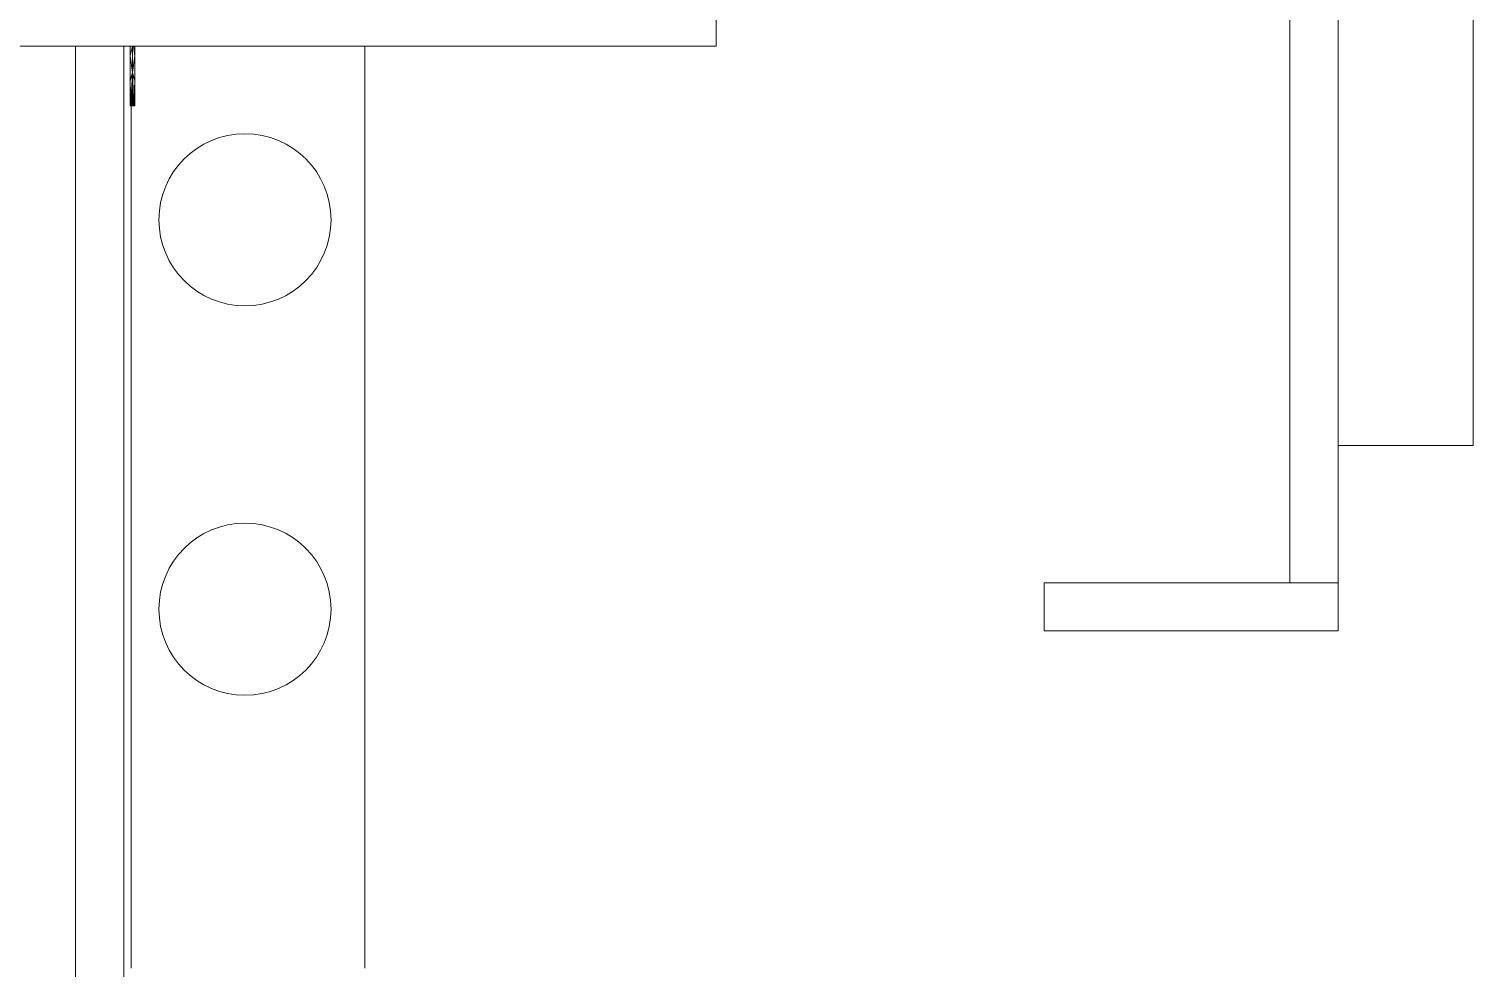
# Model space of a CAD drawing. Header units: inches. Extents: x 19712 to 27543, y -26063 to -18659.
# Drawn here: x 25511.5 to 25661.4, y -22519.3 to -22421.8 of the extents above; entities that cross this region are included whole.
import ezdxf

# ---------------------------------------------------------------- set-up
doc = ezdxf.new("R2010")
doc.units = ezdxf.units.IN
doc.header["$MEASUREMENT"] = 0
for name, color, linetype, lineweight in [('A-GENM', 13, 'Continuous', 9), ('A-WALL', 113, 'Continuous', 9), ('I-FURN', 30, 'Continuous', 9)]:
    doc.layers.add(name, color=color, linetype=linetype, lineweight=lineweight)

# ---------------------------------------------------------------- blocks, each defined once
blk = doc.blocks.new('Furniture 2-Fur_ - Phase 10')
at = {"layer": 'I-FURN', "color": 7}
for p, q in [((25661.39, -22465.05), (25661.39, -22368.68)), ((25647.39, -22465.05), (25661.39, -22465.05))]:
    blk.add_line(p, q, dxfattribs=at)
blk = doc.blocks.new('Vanity Counter _ - Phase 10')
at = {"layer": 'I-FURN', "color": 7}
for p, q in [((25546.39, -22519.3), (25546.39, -22423.63)), ((25522.14, -22519.3), (25522.14, -22429.81))]:
    blk.add_line(p, q, dxfattribs=at)
for centre, start, end in [((25533.96, -22441.63), 90, 270), ((25533.96, -22441.63), 270, 90), ((25533.96, -22482.05), 90, 270), ((25533.96, -22482.05), 270, 90)]:
    blk.add_arc(centre, 8.93, start, end, dxfattribs=at)
blk = doc.blocks.new('Drinking_Founta_ - Phase 10')
at = {"layer": 'A-GENM'}
for p, q in [((26.74, 6.68), (26.5, 5.7)), ((26.5, 5.7), (26.5, 6.68)), ((26.75, 6.68), (26.75, 3.96)), ((27, 5.7), (26.86, 6.68)), ((27, 5.7), (27, 6.68)), ((26.5, 5.7), (26.5, 3.1)), ((26.75, 3.96), (26.5, 5.7)), ((26.75, 3.96), (27, 5.7)), ((27, 5.7), (27, 3.1)), ((26.5, 3.1), (26.75, 3.96)), ((26.53, 0.5), (26.5, 3.1)), ((26.5, 3.1), (26.51, 0.5)), ((26.5, 3.1), (26.5, 0.5)), ((26.57, 0.5), (26.5, 3.1)), ((26.75, 3.96), (26.57, 0.5)), ((26.75, 3.96), (26.62, 0.5)), ((26.69, 0.5), (26.75, 3.96)), ((27, 3.1), (26.75, 3.96)), ((26.75, 3.96), (26.88, 0.5)), ((26.81, 0.5), (26.75, 3.96)), ((26.75, 3.96), (26.75, 0.5)), ((27, 3.1), (26.88, 0.5)), ((26.93, 0.5), (27, 3.1)), ((26.97, 0.5), (27, 3.1)), ((27, 3.1), (26.99, 0.5)), ((27, 0.5), (27, 3.1)), ((26.51, 0.5), (26.53, 0.5)), ((26.57, 0.5), (26.53, 0.5)), ((26.62, 0.5), (26.57, 0.5)), ((26.62, 0.5), (26.69, 0.5)), ((26.69, 0.5), (26.75, 0.5)), ((26.75, 0.5), (26.81, 0.5)), ((26.81, 0.5), (26.88, 0.5)), ((26.88, 0.5), (26.93, 0.5)), ((26.93, 0.5), (26.97, 0.5)), ((26.97, 0.5), (26.99, 0.5))]:
    blk.add_line(p, q, dxfattribs=at)
blk = doc.blocks.new('Locker Rooms_Ryan_ifc-1-Site Plan - Phase 1')
at = {"layer": 'A-WALL', "color": 7}
for p, q in [((25642.39, -22363.99), (25642.39, -22479.3)), ((25647.39, -22479.3), (25647.39, -22363.99)), ((25582.85, -22423.63), (25582.85, -22418.63)), ((25445.93, -22423.63), (25582.85, -22423.63)), ((25516.39, -22423.63), (25516.39, -22787.33)), ((25521.39, -22423.63), (25516.39, -22423.63)), ((25521.39, -22787.33), (25521.39, -22423.63)), ((25647.39, -22479.3), (25616.89, -22479.3)), ((25616.89, -22479.3), (25616.89, -22484.3)), ((25642.39, -22479.3), (25647.39, -22479.3)), ((25647.39, -22484.3), (25647.39, -22479.3)), ((25616.89, -22484.3), (25647.39, -22484.3))]:
    blk.add_line(p, q, dxfattribs=at)
at = {"lineweight": 9}
for name, p in [('Furniture 2-Fur_ - Phase 10', (0, 0)), ('Drinking_Founta_ - Phase 10', (25495.54, -22430.31)), ('Vanity Counter _ - Phase 10', (0, 0))]:
    blk.add_blockref(name, p, dxfattribs=at)

msp = doc.modelspace()

# ---------------------------------------------------------------- block references
at = {"lineweight": 5}
msp.add_blockref('Locker Rooms_Ryan_ifc-1-Site Plan - Phase 1', (0, 0), dxfattribs=at)

doc.saveas('drawing.dxf')
